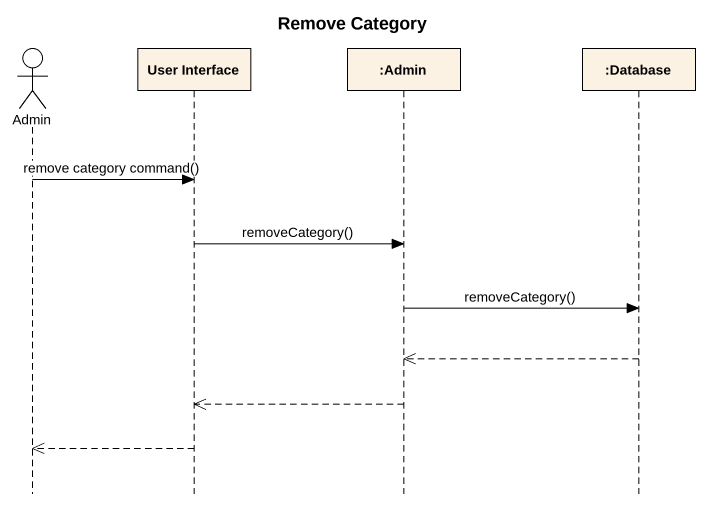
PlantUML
@startuml
title Remove Category
hide footbox
actor Admin
participant "User Interface" as User_Interface
participant ":Admin" as Admin_2
participant ":Database" as Database_

Admin -> User_Interface : remove category command()
User_Interface -> Admin_2 : removeCategory()
Admin_2 -> Database_ : removeCategory()
Database_ -->> Admin_2
Admin_2 -->> User_Interface
User_Interface -->> Admin
@enduml
